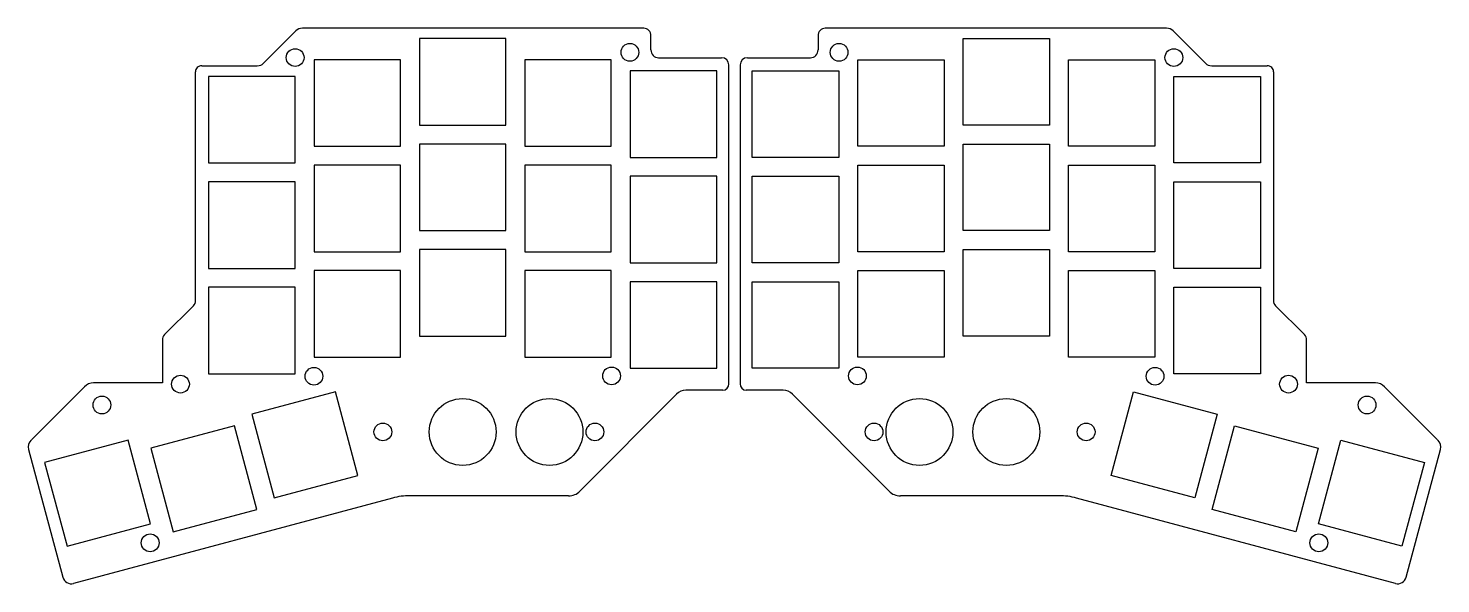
# Model space of a CAD drawing. Extents: x 23 to 277, y -151 to -51.
import ezdxf

# ---------------------------------------------------------------- set-up
doc = ezdxf.new("R2010")
doc.units = 0
doc.layers.add('BLACK', color=7, linetype='CONTINUOUS')

msp = doc.modelspace()

# ---------------------------------------------------------------- linework, layer by layer
at = {"layer": 'BLACK', "linetype": 'CONTINUOUS'}
for p, q in [((65.1417, -57.4899), (70.9837, -51.6479)), ((133.684, -51.178), (72.1521, -51.1782)), ((108.845, -53.0399), (93.2453, -53.0399)), ((93.2453, -53.0399), (93.2453, -68.6399)), ((108.845, -68.6399), (108.845, -53.0399)), ((134.985, -55.0873), (134.985, -52.5365)), ((165.12, -52.5365), (165.12, -55.0873)), ((227.953, -51.1782), (166.421, -51.178)), ((191.26, -53.0399), (206.86, -53.0399)), ((191.26, -68.6399), (191.26, -53.0399)), ((206.86, -53.0399), (206.86, -68.6399)), ((229.121, -51.6479), (234.963, -57.4899)), ((54.0088, -57.9342), (64.0241, -57.9342)), ((89.8451, -56.8501), (74.2451, -56.8501)), ((74.2451, -56.8501), (74.2451, -72.4501)), ((89.8451, -72.4501), (89.8451, -56.8501)), ((127.845, -56.8507), (112.245, -56.8507)), ((112.245, -56.8507), (112.245, -72.4507)), ((127.845, -72.4507), (127.845, -56.8507)), ((136.378, -56.4855), (147.717, -56.4855)), ((149.053, -115.257), (149.053, -57.7797)), ((151.053, -57.7797), (151.053, -115.257)), ((152.388, -56.4855), (163.727, -56.4855)), ((172.26, -56.8507), (187.86, -56.8507)), ((172.26, -72.4507), (172.26, -56.8507)), ((187.86, -56.8507), (187.86, -72.4507)), ((210.26, -56.8501), (225.86, -56.8501)), ((210.26, -72.4501), (210.26, -56.8501)), ((225.86, -56.8501), (225.86, -72.4501)), ((236.081, -57.9342), (246.096, -57.9342)), ((52.8815, -100.238), (52.8815, -59.0393)), ((70.8454, -59.8507), (55.2454, -59.8507)), ((55.2454, -59.8507), (55.2454, -75.4507)), ((70.8454, -75.4507), (70.8454, -59.8507)), ((146.845, -58.8493), (131.245, -58.8493)), ((131.245, -58.8493), (131.245, -74.4493)), ((146.845, -74.4493), (146.845, -58.8493)), ((153.26, -58.8493), (168.86, -58.8493)), ((153.26, -74.4493), (153.26, -58.8493)), ((168.86, -58.8493), (168.86, -74.4493)), ((229.26, -59.8507), (244.86, -59.8507)), ((229.26, -75.4507), (229.26, -59.8507)), ((244.86, -59.8507), (244.86, -75.4507)), ((247.224, -59.0393), (247.224, -100.238)), ((93.2453, -68.6399), (108.845, -68.6399)), ((206.86, -68.6399), (191.26, -68.6399)), ((74.2451, -72.4501), (89.8451, -72.4501)), ((108.845, -72.0399), (93.2453, -72.0399)), ((93.2453, -72.0399), (93.2453, -87.6399)), ((108.845, -87.6399), (108.845, -72.0399)), ((112.245, -72.4507), (127.845, -72.4507)), ((187.86, -72.4507), (172.26, -72.4507)), ((191.26, -72.0399), (206.86, -72.0399)), ((191.26, -87.6399), (191.26, -72.0399)), ((206.86, -72.0399), (206.86, -87.6399)), ((225.86, -72.4501), (210.26, -72.4501)), ((55.2454, -75.4507), (70.8454, -75.4507)), ((89.8451, -75.8501), (74.2451, -75.8501)), ((74.2451, -75.8501), (74.2451, -91.4501)), ((89.8451, -91.4501), (89.8451, -75.8501)), ((127.845, -75.8503), (112.245, -75.8503)), ((112.245, -75.8503), (112.245, -91.4503)), ((127.845, -91.4503), (127.845, -75.8503)), ((131.245, -74.4493), (146.845, -74.4493)), ((168.86, -74.4493), (153.26, -74.4493)), ((172.26, -75.8503), (187.86, -75.8503)), ((172.26, -91.4503), (172.26, -75.8503)), ((187.86, -75.8503), (187.86, -91.4503)), ((210.26, -75.8501), (225.86, -75.8501)), ((210.26, -91.4501), (210.26, -75.8501)), ((225.86, -75.8501), (225.86, -91.4501)), ((244.86, -75.4507), (229.26, -75.4507)), ((70.8454, -78.8505), (55.2454, -78.8505)), ((55.2454, -78.8505), (55.2454, -94.4505)), ((70.8454, -94.4505), (70.8454, -78.8505)), ((146.845, -77.8497), (131.245, -77.8497)), ((131.245, -77.8497), (131.245, -93.4497)), ((146.845, -93.4497), (146.845, -77.8497)), ((153.26, -77.8497), (168.86, -77.8497)), ((153.26, -93.4497), (153.26, -77.8497)), ((168.86, -77.8497), (168.86, -93.4497)), ((229.26, -78.8505), (244.86, -78.8505)), ((229.26, -94.4505), (229.26, -78.8505)), ((244.86, -78.8505), (244.86, -94.4505)), ((93.2453, -87.6399), (108.845, -87.6399)), ((206.86, -87.6399), (191.26, -87.6399)), ((74.2451, -91.4501), (89.8451, -91.4501)), ((108.845, -91.0401), (93.2453, -91.0401)), ((93.2453, -91.0401), (93.2453, -106.64)), ((108.845, -106.64), (108.845, -91.0401)), ((112.245, -91.4503), (127.845, -91.4503)), ((187.86, -91.4503), (172.26, -91.4503)), ((191.26, -91.0401), (206.86, -91.0401)), ((191.26, -106.64), (191.26, -91.0401)), ((206.86, -91.0401), (206.86, -106.64)), ((225.86, -91.4501), (210.26, -91.4501)), ((131.245, -93.4497), (146.845, -93.4497)), ((168.86, -93.4497), (153.26, -93.4497)), ((55.2454, -94.4505), (70.8454, -94.4505)), ((89.8451, -94.8505), (74.2451, -94.8505)), ((74.2451, -94.8505), (74.2451, -110.45)), ((89.8451, -110.45), (89.8451, -94.8505)), ((127.845, -94.8499), (112.245, -94.8499)), ((112.245, -94.8499), (112.245, -110.45)), ((127.845, -110.45), (127.845, -94.8499)), ((172.26, -94.8499), (187.86, -94.8499)), ((172.26, -110.45), (172.26, -94.8499)), ((187.86, -94.8499), (187.86, -110.45)), ((210.26, -94.8505), (225.86, -94.8505)), ((210.26, -110.45), (210.26, -94.8505)), ((225.86, -94.8505), (225.86, -110.45)), ((244.86, -94.4505), (229.26, -94.4505)), ((70.8454, -97.8505), (55.2454, -97.8505)), ((55.2454, -97.8505), (55.2454, -113.45)), ((70.8454, -113.45), (70.8454, -97.8505)), ((146.845, -96.8501), (131.245, -96.8501)), ((131.245, -96.8501), (131.245, -112.45)), ((146.845, -112.45), (146.845, -96.8501)), ((153.26, -96.8501), (168.86, -96.8501)), ((153.26, -112.45), (153.26, -96.8501)), ((168.86, -96.8501), (168.86, -112.45)), ((229.26, -97.8505), (244.86, -97.8505)), ((229.26, -113.45), (229.26, -97.8505)), ((244.86, -97.8505), (244.86, -113.45)), ((47.3109, -106.385), (52.4925, -101.203)), ((247.613, -101.203), (252.794, -106.385)), ((93.2453, -106.64), (108.845, -106.64)), ((206.86, -106.64), (191.26, -106.64)), ((46.9045, -107.35), (46.9045, -115.072)), ((253.201, -115.072), (253.201, -107.35)), ((74.2451, -110.45), (89.8451, -110.45)), ((112.245, -110.45), (127.845, -110.45)), ((187.86, -110.45), (172.26, -110.45)), ((225.86, -110.45), (210.26, -110.45)), ((55.2454, -113.45), (70.8454, -113.45)), ((131.245, -112.45), (146.845, -112.45)), ((168.86, -112.45), (153.26, -112.45)), ((244.86, -113.45), (229.26, -113.45)), ((23.2959, -125.374), (32.8837, -115.783)), ((46.9045, -115.072), (34.5093, -115.072)), ((78.1007, -116.685), (63.0323, -120.723)), ((82.1383, -131.754), (78.1007, -116.685)), ((147.922, -116.429), (141.296, -116.429)), ((158.809, -116.429), (152.183, -116.429)), ((217.967, -131.754), (222.004, -116.685)), ((222.004, -116.685), (237.073, -120.723)), ((265.596, -115.072), (253.201, -115.072)), ((267.221, -115.783), (276.809, -125.374)), ((139.576, -117.143), (122.177, -134.61)), ((177.928, -134.61), (160.529, -117.143)), ((63.0323, -120.723), (67.0699, -135.791)), ((237.073, -120.723), (233.035, -135.791)), ((59.9009, -122.832), (44.8325, -126.869)), ((63.9385, -137.9), (59.9009, -122.832)), ((236.167, -137.9), (240.204, -122.832)), ((240.204, -122.832), (255.273, -126.869)), ((22.7879, -127.076), (28.962, -150.13)), ((40.7493, -125.423), (25.6809, -129.46)), ((44.7869, -140.491), (40.7493, -125.423)), ((44.8325, -126.869), (48.87, -141.938)), ((255.273, -126.869), (251.235, -141.938)), ((255.318, -140.491), (259.356, -125.423)), ((259.356, -125.423), (274.424, -129.46)), ((271.143, -150.13), (277.317, -127.076)), ((25.6809, -129.46), (29.7184, -144.529)), ((274.424, -129.46), (270.387, -144.529)), ((67.0699, -135.791), (82.1383, -131.754)), ((233.035, -135.791), (217.967, -131.754)), ((88.3827, -135.859), (30.8886, -151.232)), ((120.145, -135.425), (91.5703, -135.433)), ((208.535, -135.433), (179.96, -135.425)), ((269.217, -151.232), (211.722, -135.859)), ((48.87, -141.938), (63.9385, -137.9)), ((251.235, -141.938), (236.167, -137.9)), ((29.7184, -144.529), (44.7869, -140.491)), ((270.387, -144.529), (255.318, -140.491))]:
    msp.add_line(p, q, dxfattribs=at)
at = {"layer": 'BLACK'}
for centre, radius in [((70.8439, -56.462), 1.6), ((131.195, -55.5202), 1.6), ((168.91, -55.5202), 1.6), ((229.261, -56.462), 1.6), ((50.1691, -115.316), 1.6), ((74.2349, -113.9), 1.6), ((127.892, -113.838), 1.6), ((172.213, -113.838), 1.6), ((225.87, -113.9), 1.6), ((249.936, -115.316), 1.6), ((36.0093, -119.075), 1.6), ((101.045, -123.932), 6.025), ((116.703, -123.932), 6.025), ((183.402, -123.932), 6.025), ((199.06, -123.932), 6.025), ((264.096, -119.075), 1.6), ((86.6596, -123.932), 1.6), ((124.896, -123.932), 1.6), ((175.209, -123.932), 1.6), ((213.445, -123.932), 1.6), ((44.7081, -143.916), 1.6), ((255.397, -143.916), 1.6)]:
    msp.add_circle(centre, radius, dxfattribs=at)
for centre, radius, start, end in [((72.0916, -52.7159), 1.5389, 87.7481, 136.051), ((133.696, -52.468), 1.2901, -3.04303, 90.5383), ((166.409, -52.468), 1.29, -270.537, -176.957), ((228.013, -52.7159), 1.5389, 43.9469, 92.2489), ((136.385, -55.0853), 1.4002, -179.918, -90.2625), ((163.72, -55.0854), 1.4001, -89.7424, -0.078408), ((53.9662, -59.0186), 1.0849, -272.25, -178.907), ((64.0823, -56.4528), 1.4825, -92.2511, -44.3911), ((147.731, -57.8075), 1.322, 1.20422, 90.5951), ((152.374, -57.8075), 1.322, 89.4057, 178.796), ((236.023, -56.4528), 1.4825, -135.609, -87.7497), ((246.139, -59.0186), 1.0849, -1.09264, 92.2513), ((51.6285, -100.294), 1.2543, -46.464, 2.55497), ((248.477, -100.294), 1.2543, -182.555, -133.537), ((48.1245, -107.296), 1.2212, -228.222, -177.443), ((251.98, -107.296), 1.2213, -2.55698, 48.2196), ((34.4563, -117.164), 2.0929, 88.5498, 138.712), ((141.232, -118.705), 2.2763, 88.3936, 136.662), ((147.826, -115.206), 1.2277, -85.5241, -2.38576), ((152.279, -115.206), 1.2276, -177.614, -94.4722), ((158.873, -118.705), 2.2764, 43.338, 91.6043), ((265.649, -117.164), 2.0929, 41.2885, 91.4508), ((24.3955, -126.633), 1.6677, -226.384, -164.574), ((275.709, -126.633), 1.6678, -15.4254, 46.3824), ((120.247, -132.739), 2.6878, -92.1746, -44.1045), ((179.858, -132.739), 2.6877, -135.894, -87.8237), ((91.4038, -146.31), 10.8785, 89.123, 106.124), ((208.701, -146.311), 10.8795, 73.8775, 90.8765), ((30.472, -149.725), 1.5633, -164.982, -74.5464), ((269.633, -149.725), 1.5635, -105.449, -15.024)]:
    msp.add_arc(centre, radius, start, end, dxfattribs=at)

doc.saveas('drawing.dxf')
